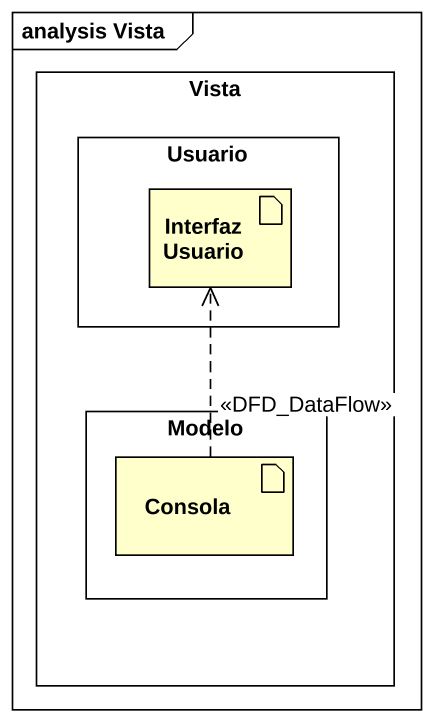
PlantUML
@startuml
mainframe analysis Vista
rectangle Vista {
  rectangle Usuario {
    artifact "Interfaz Usuario" as Interfaz_Usuario
  }
  rectangle Modelo {
    artifact Consola
  }
}
Consola .up.> Interfaz_Usuario : <<DFD_DataFlow>>
@enduml
